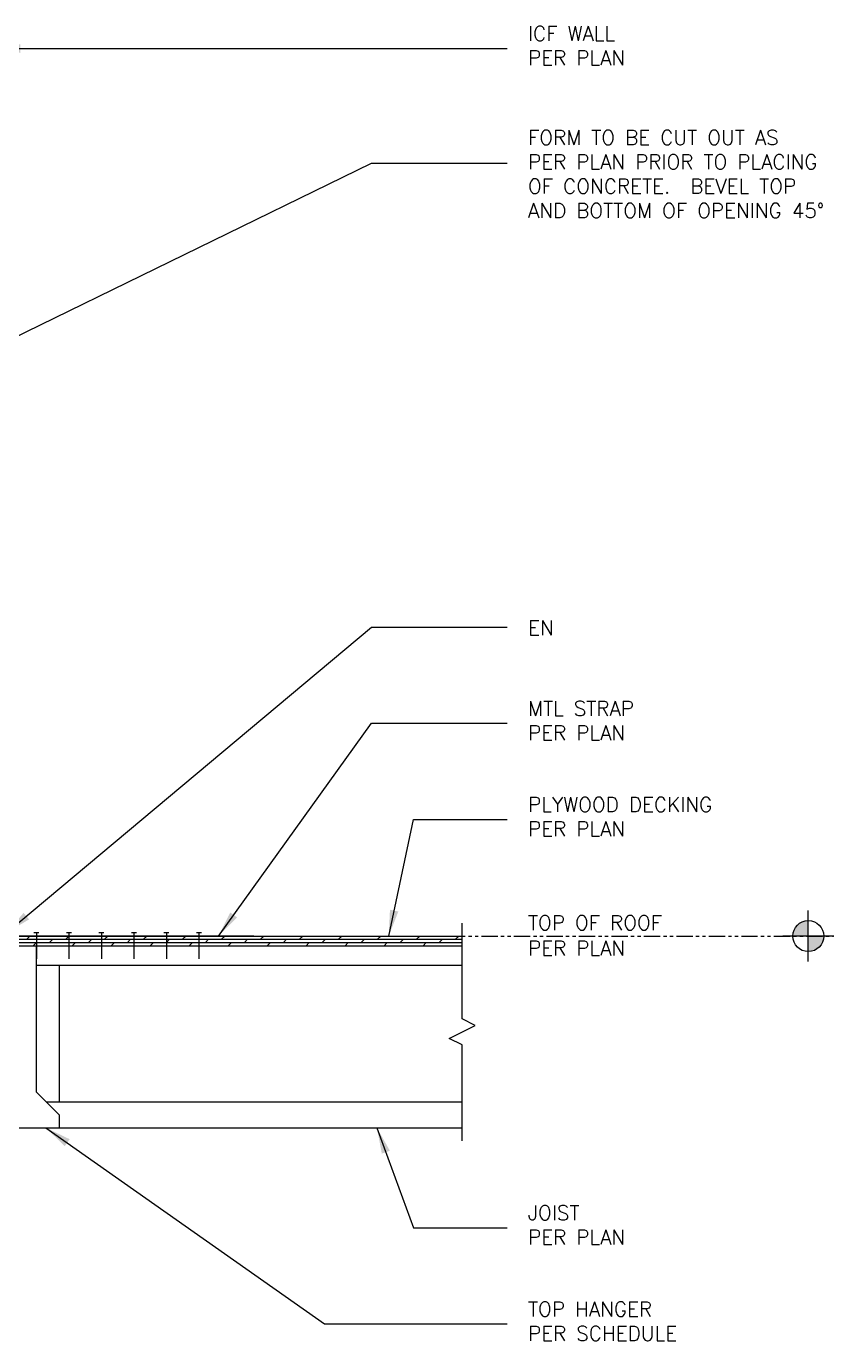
# Model space of a CAD drawing. Header units: inches. Extents: x 180 to 318, y -81 to 49.
# Drawn here: x 255.5 to 317.6, y -69.4 to 31.7 of the extents above; entities that cross this region are included whole.
import ezdxf

# ---------------------------------------------------------------- set-up
doc = ezdxf.new("R2010")
doc.units = ezdxf.units.IN
doc.header["$MEASUREMENT"] = 0
doc.linetypes.add('PHANTOM', pattern=[2.5, 1.25, -0.25, 0.25, -0.25, 0.25, -0.25])
for name, color, linetype in [('A-NOTE-SYMBOL', 7, 'Continuous'), ('A-SEC-DTL', 3, 'Continuous'), ('LAYER 3', 3, 'Continuous'), ('LAYER 5', 5, 'Continuous'), ('LAYER 7', 7, 'Continuous'), ('LAYER 8', 8, 'Continuous')]:
    doc.layers.add(name, color=color, linetype=linetype)
doc.styles.add('NOTES', font='simplex.shx', dxfattribs={"height": 1})
doc.dimstyles.new('DIM-16', dxfattribs={"dimscale": 16, "dimtxt": 0.09375, "dimasz": 0.125, "dimexe": 0.1875, "dimexo": 0.0625, "dimgap": 0.0625, "dimtad": 0, "dimtih": 1, "dimtoh": 1, "dimdec": 4, "dimzin": 3, "dimdsep": 46, "dimlunit": 4, "dimtxsty": 'NOTES', "dimcen": 0.0625, "dimclrt": 4, "dimadec": 0, "dimazin": 0, "dimtfac": 1, "dimtdec": 4, "dimtofl": 0, "dimtmove": 0, "dimatfit": 3, "dimfxl": 1, "dimfrac": 2, "dimtolj": 1, "dimtzin": 0, "dimarcsym": 0})

# ---------------------------------------------------------------- blocks, each defined once
blk = doc.blocks.new('ELEVATION-MARK')
at = {"layer": 'A-NOTE-SYMBOL'}
h = blk.add_hatch(color=256, dxfattribs=at)
h.paths.add_polyline_path([(0, 0), (0, 0.1136, 0.414214), (-0.1136, 0)])
h.paths.add_polyline_path([(0, -0.1136, 0.414214), (0.1136, 0), (0, 0)])
for p, q in [((0, -0.1865), (0, 0.1865)), ((0.1865, 0), (-0.1865, 0))]:
    blk.add_line(p, q, dxfattribs=at)
at = {"layer": 'A-NOTE-SYMBOL', "color": 3}
blk.add_circle((0, 0), 0.1136, dxfattribs=at)

msp = doc.modelspace()

# ---------------------------------------------------------------- hatches: boundary and pattern name
at = {"layer": 'LAYER 8'}
h = msp.add_hatch(dxfattribs=at)
h.set_pattern_fill('DOLMIT', color=256, style=0)
h.set_pattern_definition([(0, (252.99962, -39.06045), (0, 0.25), []), (45, (252.9996, -39.06045), (-0.5, 0.5), [0.353553, -0.707108])])
h.paths.add_polyline_path([(289, -38.31), (253, -38.31), (253, -39.06), (254.5, -39.06), (289, -39.06)])

# ---------------------------------------------------------------- linework, layer by layer
at = {"layer": 'A-SEC-DTL', "color": 5, "linetype": 'PHANTOM'}
msp.add_line((253, -38.31), (317.6, -38.31), dxfattribs=at)
at = {"layer": 'LAYER 3'}
for p, q in [((256.44, -38.06), (256.06, -38.06)), ((256.25, -38.06), (256.25, -40.06)), ((258.94, -38.06), (258.56, -38.06)), ((258.75, -38.06), (258.75, -40.06)), ((261.44, -38.06), (261.06, -38.06)), ((261.25, -38.06), (261.25, -40.06)), ((263.94, -38.06), (263.56, -38.06)), ((263.75, -38.06), (263.75, -40.06)), ((266.44, -38.06), (266.06, -38.06)), ((266.25, -38.06), (266.25, -40.06)), ((268.94, -38.06), (268.56, -38.06)), ((268.75, -38.06), (268.75, -40.06))]:
    msp.add_line(p, q, dxfattribs=at)
at = {"layer": 'LAYER 3', "flags": 128}
msp.add_lwpolyline([(289, -54.06), (289, -46.69), (288, -46.19), (290, -45.19), (289, -44.69), (289, -37.31)], dxfattribs=at)
at = {"layer": 'LAYER 5'}
for p, q in [((253, -38.31), (289, -38.31)), ((254.5, -39.06), (289, -39.06)), ((256.25, -50.31), (256.25, -39.06)), ((256.25, -40.56), (289, -40.56)), ((258, -40.56), (258, -51.06)), ((256.25, -50.31), (258, -52.06)), ((257, -51.06), (289, -51.06)), ((258, -52.06), (258, -53.06)), ((254.5, -53.06), (289, -53.06))]:
    msp.add_line(p, q, dxfattribs=at)
at = {"layer": 'LAYER 5', "const_width": 0.125, "flags": 128}
msp.add_lwpolyline([(273, -38.31), (247.1, -38.31, 0.414214), (246.6, -38.81), (246.6, -43.1)], format="xyb", dxfattribs=at)

# ---------------------------------------------------------------- block references
at = {"layer": 'A-SEC-DTL', "xscale": 10.5, "yscale": 10.5, "zscale": 10.5}
msp.add_blockref('ELEVATION-MARK', (315.65, -38.31), dxfattribs=at)

# ---------------------------------------------------------------- texts
at = {"layer": 'LAYER 7', "char_height": 1.125, "width": 28.9114, "attachment_point": 1, "style": 'NOTES'}
for s, insert in [('\\A1;ICF WALL\\PPER PLAN', (294.08, 31.7)), ('\\A1;FORM TO BE CUT OUT AS\\PPER PLAN PRIOR TO PLACING\\POF CONCRETE.  BEVEL TOP\\PAND BOTTOM OF OPENING 45%%D', (294.08, 23.7)), ('\\A1;EN', (294.08, -14.04)), ('\\A1;MTL STRAP\\PPER PLAN', (294.08, -20.23)), ('\\A1;PLYWOOD DECKING\\PPER PLAN', (294.08, -27.63)), ('TOP OF ROOF', (294.08, -36.72)), ('PER PLAN', (294.08, -38.68)), ('\\A1;JOIST\\PPER PLAN', (294.08, -59.04)), ('\\A1;TOP HANGER\\PPER SCHEDULE', (294.08, -66.45))]:
    msp.add_mtext(s, dxfattribs=dict(at, insert=insert))

# ---------------------------------------------------------------- leaders
at = {"layer": 'LAYER 8'}
for points in [[(253, 29.98), (278.43, 29.98), (292.47, 29.98)], [(243.19, 2.19), (282.04, 21.17), (292.47, 21.17)], [(253.94, -38.06), (282.04, -14.54), (292.47, -14.54)], [(270.26, -38.31), (282.04, -21.94), (292.47, -21.94)], [(283.36, -38.31), (285.27, -29.35), (292.47, -29.35)], [(256.98, -53.06), (278.43, -68.16), (292.47, -68.16)], [(282.45, -53.06), (285.27, -60.76), (292.47, -60.76)]]:
    msp.add_leader(points, dimstyle='DIM-16', dxfattribs=at)

doc.saveas('drawing.dxf')
